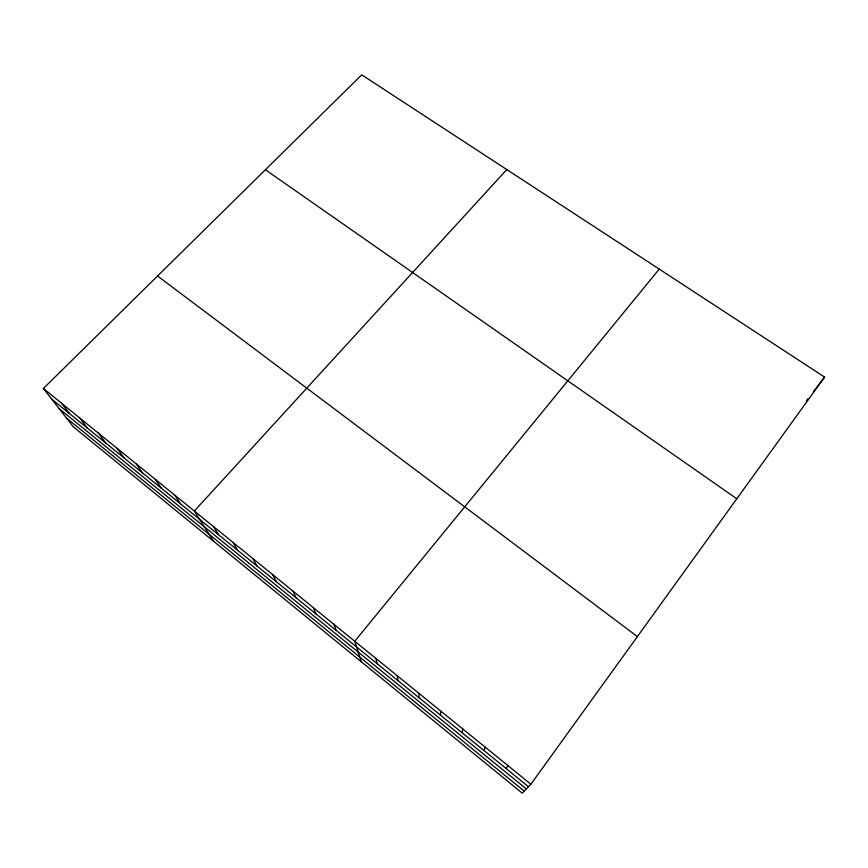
<?xml version="1.0" encoding="UTF-8"?>
<svg xmlns="http://www.w3.org/2000/svg" width="868" height="868" viewBox="0 0 868 868"><rect width="100%" height="100%" fill="white"/><g stroke="black" fill="none" stroke-linecap="round" stroke-linejoin="round"><path stroke-width="1.3" d="M440.51 715.189L440.694 711.022M462.112 732.755L462.828 729.001M483.975 750.527L485.234 747.185M506.087 768.516L507.91 765.587M530.858 784.227L824.6 377.092L361.728 74.832L43.4 388.484L73.259 426.731L522.297 793.168L530.858 784.227L43.4 388.484M806.459 400.68L808.097 398.553M813.859 391.045L815.519 388.907M816.343 387.833L824.6 377.092M659.235 269.102L354.752 641.246L361.229 661.731M506.793 169.564L194.345 511.035L213.398 541.089M265.402 169.737L736.802 498.785M157.553 276.013L637.383 636.58M51.646 399.052L528.482 786.712M59.057 408.546L526.344 788.936M66.402 417.953L524.239 791.139M61.541 403.219L69.44 413.515M79.878 418.105L87.429 428.141M98.42 433.154L105.614 442.93M117.18 448.387L124.005 457.881M136.146 463.783L142.591 472.995M155.329 479.353L161.394 488.272M174.728 495.096L180.403 503.722M213.615 526.67L218.486 534.688M233.091 542.489L237.55 550.193M252.794 558.482L256.841 565.871M272.715 574.659L276.339 581.723M292.874 591.021L296.053 597.748M313.261 607.567L315.985 613.958M333.887 624.309L336.155 630.352M375.855 658.389L377.179 663.705M397.219 675.727L398.043 680.675M418.832 693.272L419.146 697.829"/></g></svg>
